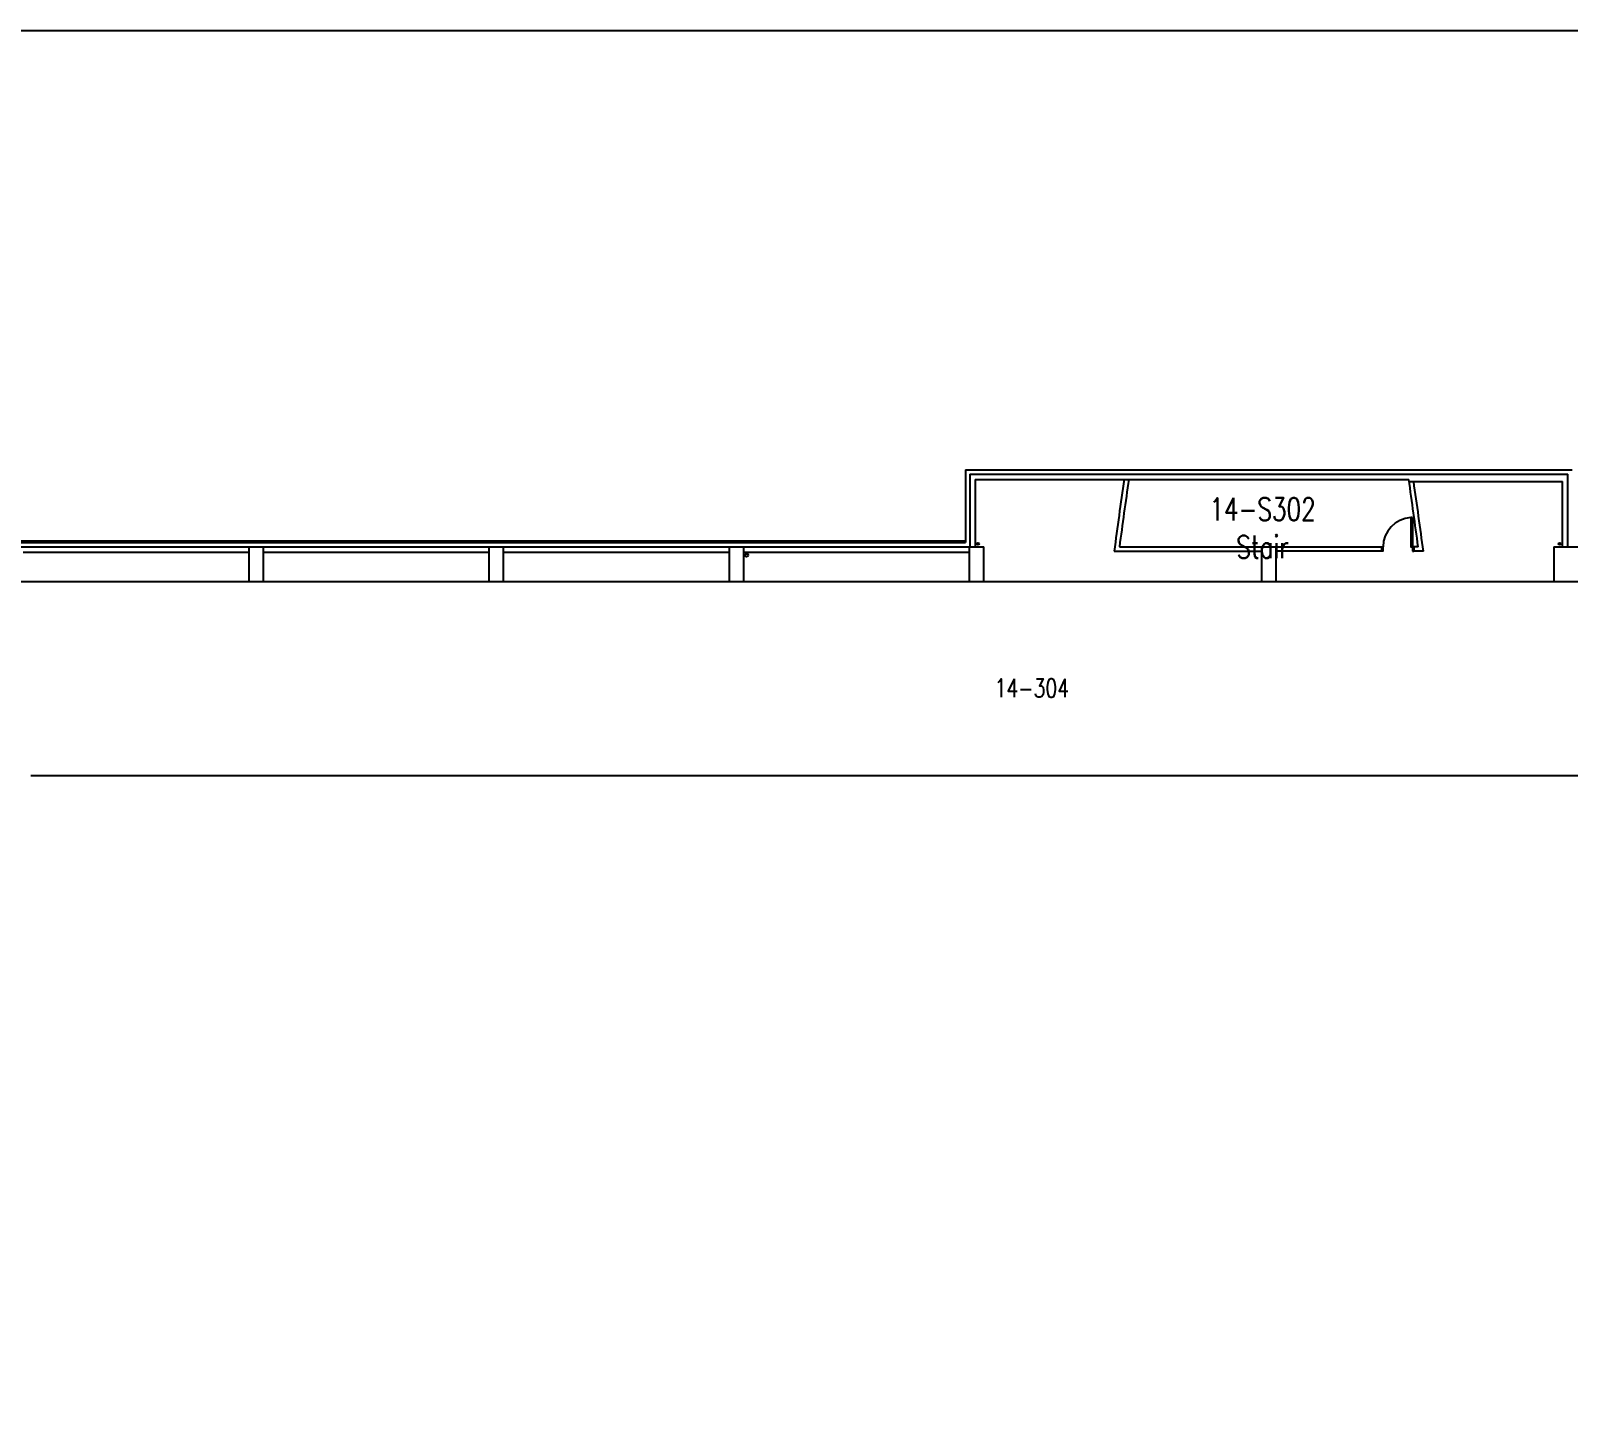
# Model space of a CAD drawing. Extents: x 11182 to 734459, y -1391328 to 152085.
# Drawn here: x 452796 to 505138, y -1335763 to -1288533 of the extents above; entities that cross this region are included whole.
import ezdxf
from ezdxf.enums import TextEntityAlignment as Align

# ---------------------------------------------------------------- set-up
doc = ezdxf.new("R2010")
doc.units = 0
doc.header["$LTSCALE"] = 500
doc.header["$MEASUREMENT"] = 0
doc.layers.add('0_Defpoints', color=106, linetype='CONTINUOUS', plot=False)
for name, color, linetype in [('0_room_data', 7, 'CONTINUOUS'), ('1_Wall_Exist', 251, 'CONTINUOUS'), ('3_Text', 7, 'CONTINUOUS')]:
    doc.layers.add(name, color=color, linetype=linetype)
doc.styles.add('1_200', font='simplex.shx', dxfattribs={"width": 0.75, "height": 460})

# ---------------------------------------------------------------- blocks, each defined once
blk = doc.blocks.new('room_data')
at = {"layer": '3_Text', "style": '1_200', "width": 0.75}
for tag, p in [('ROOMNUM', (0, 0)), ('ROOMUSE', (0, -575))]:
    blk.add_attdef(tag, text='', height=345, dxfattribs=at).set_placement(p, align=Align.MIDDLE_CENTER)

msp = doc.modelspace()

# ---------------------------------------------------------------- linework, layer by layer
at = {"layer": '0_Defpoints'}
msp.add_lwpolyline([(555335, -1382994), (555335, -1288533), (409349, -1288533), (409349, -1382994)], close=True, dxfattribs=at)
at = {"layer": '1_Wall_Exist'}
for p, q in [((484620, -1303482), (505268, -1303482)), ((484620, -1303482), (484620, -1305956, 0)), ((484761, -1303623), (505127, -1303623)), ((484761, -1303623), (484761, -1306097)), ((484945, -1303807), (499709, -1303807)), ((484945, -1303807), (484945, -1306097)), ((505127, -1306097), (505127, -1303623)), ((499718, -1303871), (504943, -1303871)), ((504943, -1306097), (504943, -1303871)), ((499831, -1305105), (499831, -1306245)), ((425084, -1305893), (484621, -1305893)), ((425270, -1305956), (484620, -1305956)), ((425270, -1306097), (485243, -1306097)), ((452543, -1306287), (460218, -1306287)), ((460218, -1306097), (460218, -1307297)), ((460718, -1307297), (460718, -1306097)), ((460718, -1306287), (468393, -1306287)), ((468393, -1306097), (468393, -1307297)), ((468893, -1307297), (468893, -1306097)), ((468893, -1306287), (476568, -1306287)), ((476568, -1306097), (476568, -1307297)), ((477068, -1307297), (477068, -1306097)), ((477068, -1306287), (484743, -1306287)), ((484743, -1306097), (484743, -1307297)), ((485243, -1307297), (485243, -1306097)), ((489680, -1306253), (494693, -1306253)), ((489858, -1306097), (498781, -1306097)), ((494693, -1306097), (494693, -1307297)), ((495193, -1307297), (495193, -1306097)), ((498781, -1306253), (495193, -1306253)), ((498781, -1306097), (498781, -1306253)), ((500027, -1306097), (499881, -1306097)), ((499881, -1306097), (499881, -1306253)), ((500205, -1306253), (499881, -1306253)), ((504648, -1306097), (539048, -1306097)), ((504648, -1306097), (504648, -1307297)), ((537848, -1307297), (426488, -1307297)), ((511538, -1313897), (452796, -1313897))]:
    msp.add_line(p, q, dxfattribs=at)
for points in [[(499831, -1305105), (499781, -1305105), (499781, -1306105), (499881, -1306105)], [(498781, -1306105), (498831, -1306105), (498831, -1306245), (498781, -1306245)], [(499831, -1306245), (499881, -1306245)]]:
    msp.add_lwpolyline(points, dxfattribs=at)
for centre, radius in [((477168, -1306387), 50), ((485042, -1305997), 37.5), ((504846, -1305997), 37.5)]:
    msp.add_circle(centre, radius, dxfattribs=at)
for centre, radius, start, end in [((691936, -1332997), 204017, 171.77409, 172.46757), ((691936, -1332997), 203861, 171.76775, 172.41754), ((297949, -1332997), 203861, 7.58246, 8.23226), ((297949, -1332997), 204017, 7.53243, 8.20775), ((499834, -1306106), 1002, 92.9928, 179.9448)]:
    msp.add_arc(centre, radius, start, end, dxfattribs=at)

# ---------------------------------------------------------------- block references
at = {"layer": '0_room_data', "xscale": 2.232748802166406, "yscale": 2.232748802166406, "zscale": 2.232748802166406}
msp.add_blockref('room_data', (494731, -1304819), dxfattribs=at).add_auto_attribs({'ROOMNUM': '14-S302', 'ROOMUSE': 'Stair'})

# ---------------------------------------------------------------- texts
at = {"layer": '3_Text', "style": '1_200', "width": 0.75}
msp.add_text('14-304', height=626.8, dxfattribs=at).set_placement((485606, -1311222))

doc.saveas('drawing.dxf')
